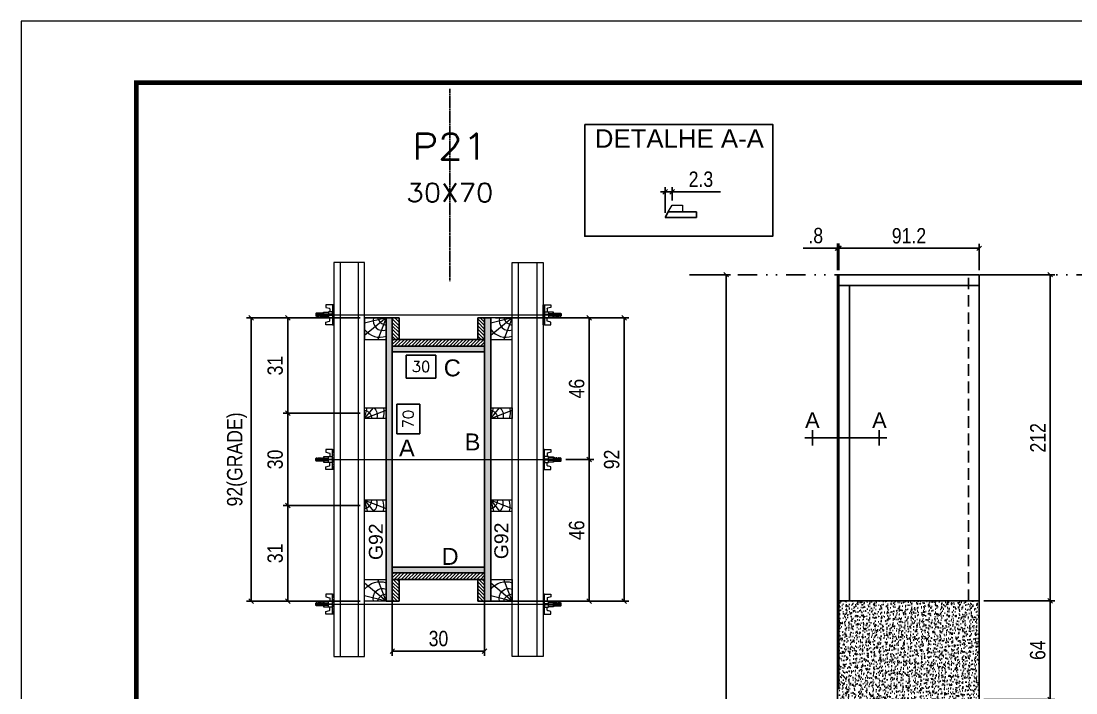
# Model space of a CAD drawing. Extents: x 28748 to 35002, y 14885 to 43501.
# Drawn here: x 30347 to 31033, y 41916 to 42352 of the extents above; entities that cross this region are included whole.
import ezdxf
from ezdxf.enums import TextEntityAlignment as Align

# ---------------------------------------------------------------- set-up
doc = ezdxf.new("R2010")
doc.units = 0
for name, pattern in [('DASHED', [0.75, 0.5, -0.25]), ('DIVIDE2', [0.625, 0.25, -0.125, 0, -0.125, 0, -0.125]), ('HIDDEN', [0.375, 0.25, -0.125])]:
    doc.linetypes.add(name, pattern=pattern)
for name, color, linetype in [('5', 5, 'Continuous'), ('CHAPA', 1, 'Continuous'), ('COTA', 241, 'Continuous'), ('detalhes', 4, 'Continuous'), ('MEIO_PONT', 93, 'Continuous'), ('Nível', 160, 'Continuous'), ('Painéis', 200, 'Continuous'), ('SARR_2.2x7', 40, 'Continuous'), ('SARRAFO', 251, 'Continuous'), ('Sarrafo de Pressão', 42, 'HIDDEN'), ('Texto de Titulo', 7, 'Continuous'), ('Texto Qtd Sarr', 242, 'Continuous'), ('TEXTO_GERAL', 7, 'Continuous')]:
    doc.layers.add(name, color=color, linetype=linetype)
for name, color, linetype, lineweight in [('Folhas', 255, 'Continuous', 9), ('Hachura', 251, 'Continuous', 9), ('Madeira', 126, 'Continuous', 18), ('Perfil Metálico', 224, 'Continuous', 18), ('Sarr 2.2x7', 40, 'Continuous', 9), ('SARRAFO DE PRESSAO', 251, 'DASHED', 9), ('Texto Seção', 7, 'Continuous', 15)]:
    doc.layers.add(name, color=color, linetype=linetype, lineweight=lineweight)
doc.styles.add('ARIAL', font='arial.ttf')
doc.styles.add('COTA TECNICA', font='techl___.ttf', dxfattribs={"height": 10})
doc.styles.add('COTA TECNICA 2X', font='techl___.ttf', dxfattribs={"height": 10})
doc.styles.add('ROMANS', font='romans.shx')
doc.styles.add('SANSSERIF', font='sas_____.pfb')
doc.styles.get("Standard").update_dxf_attribs({"font": 'arial.ttf'})
doc.dimstyles.new('PAINEL', dxfattribs={"dimtxt": 10, "dimasz": 3, "dimexe": 3, "dimexo": 3, "dimgap": 3, "dimtad": 1, "dimdec": 1, "dimzin": 12, "dimdsep": 46, "dimtxsty": 'COTA TECNICA', "dimblk1": 'OBLIQUE', "dimblk2": 'OBLIQUE', "dimsah": 1, "dimcen": 0.9, "dimclrd": 4, "dimclre": 4, "dimclrt": 240, "dimadec": 1, "dimazin": 3, "dimtfac": 1, "dimtdec": 1, "dimtmove": 0, "dimatfit": 3, "dimfxl": 1, "dimtolj": 1, "dimtzin": 12, "dimarcsym": 0})
doc.dimstyles.new('SECAO PILAR', dxfattribs={"dimtxt": 10, "dimasz": 3, "dimexe": 3, "dimexo": 3, "dimgap": 3, "dimtad": 1, "dimdec": 1, "dimlfac": 0.5, "dimzin": 12, "dimdsep": 46, "dimtxsty": 'COTA TECNICA 2X', "dimblk1": 'OBLIQUE', "dimblk2": 'OBLIQUE', "dimsah": 1, "dimcen": 0.9, "dimclrd": 256, "dimclre": 256, "dimclrt": 256, "dimadec": 1, "dimazin": 3, "dimtfac": 1, "dimtdec": 1, "dimtmove": 0, "dimatfit": 3, "dimfxl": 1, "dimtolj": 1, "dimtzin": 12, "dimarcsym": 0})
doc.dimstyles.new('SECÇÃO 2', dxfattribs={"dimtxt": 7, "dimasz": 6, "dimexe": 0.18, "dimexo": 2, "dimgap": -4, "dimtad": 3, "dimdec": 1, "dimlfac": 0.5, "dimzin": 12, "dimdsep": 46, "dimtxsty": 'ROMANS', "dimblk": 'ARCHTICK', "dimcen": 0.09, "dimse1": 1, "dimse2": 1, "dimsd1": 1, "dimsd2": 1, "dimclrd": 180, "dimclre": 5, "dimclrt": 1, "dimadec": 0, "dimazin": 3, "dimtfac": 1, "dimtdec": 1, "dimtofl": 0, "dimtmove": 0, "dimatfit": 3, "dimldrblk": 'ARCHTICK', "dimfxl": 1, "dimtolj": 1, "dimtzin": 0, "dimarcsym": 0})

# ---------------------------------------------------------------- blocks, each defined once
blk = doc.blocks.new('9999999999')
at = {"layer": 'Folhas'}
blk.add_lwpolyline([(98138.98, 34190.21), (99623.98, 34190.21), (99623.98, 35240.21), (98138.98, 35240.21)], close=True, dxfattribs=at)
at = {"layer": 'Folhas', "color": 30, "const_width": 3}
blk.add_lwpolyline([(98213.98, 34230.21), (99583.98, 34230.21), (99583.98, 35200.21), (98213.98, 35200.21)], close=True, dxfattribs=at)
blk = doc.blocks.new('*D210')
at = {"layer": 'COTA', "color": 180, "lineweight": -2, "transparency": 16777216}
for p, q in [((30606.09, 42103.24), (30591.09, 42103.24)), ((30591.09, 42103.24), (30591.09, 42083.91)), ((30606.09, 42083.91), (30606.09, 42103.24)), ((30591.09, 42083.91), (30606.09, 42083.91))]:
    blk.add_line(p, q, dxfattribs=at)
at = {"layer": 'Defpoints', "color": 0, "transparency": 16777216}
for p in [(30588.23, 42137.35), (30588.23, 41997.35), (30610.09, 41997.35)]:
    blk.add_point(p, dxfattribs=at)
at = {"layer": 'COTA', "color": 1, "transparency": 16777216, "insert": (30598.59, 42093.58), "char_height": 7, "attachment_point": 5, "rotation": 90, "style": 'ROMANS'}
blk.add_mtext('\\A1;70', dxfattribs=at)
blk = doc.blocks.new('_ArchTick')
at = {"color": 0, "linetype": 'ByBlock', "const_width": 0.15}
blk.add_lwpolyline([(-0.5, -0.5), (0.5, 0.5)], dxfattribs=at)
blk = doc.blocks.new('_Oblique')
at = {"color": 0, "linetype": 'ByBlock', "lineweight": -2}
blk.add_line((-0.5, -0.5), (0.5, 0.5), dxfattribs=at)
blk = doc.blocks.new('*D211')
at = {"layer": 'COTA', "lineweight": -2, "transparency": 16777216}
for p, q in [((30655.23, 42159.35), (30742.01, 42159.35)), ((30739.01, 42159.35), (30739.01, 41975.35)), ((30655.23, 41975.35), (30742.01, 41975.35))]:
    blk.add_line(p, q, dxfattribs=at)
at = {"layer": 'Defpoints', "color": 0, "transparency": 16777216}
for p in [(30652.23, 42159.35), (30652.23, 41975.35), (30739.01, 41975.35)]:
    blk.add_point(p, dxfattribs=at)
at = {"layer": 'COTA', "lineweight": -2, "transparency": 16777216, "xscale": 3, "yscale": 3, "zscale": 3}
for p, rotation in [((30739.01, 42159.35), 90), ((30739.01, 41975.35), 270)]:
    blk.add_blockref('_Oblique', p, dxfattribs=dict(at, rotation=rotation))
at = {"layer": 'COTA', "transparency": 16777216, "insert": (30730.92, 42067.35), "char_height": 10, "attachment_point": 5, "rotation": 90, "style": 'COTA TECNICA 2X'}
blk.add_mtext('\\A1;92', dxfattribs=at)
blk = doc.blocks.new('*D212')
at = {"layer": 'COTA', "lineweight": -2, "transparency": 16777216}
for p, q in [((30689.23, 42159.35), (30719.24, 42159.35)), ((30716.24, 42159.35), (30716.24, 42067.35)), ((30701.03, 42067.35), (30719.24, 42067.35))]:
    blk.add_line(p, q, dxfattribs=at)
at = {"layer": 'Defpoints', "color": 0, "transparency": 16777216}
for p in [(30686.23, 42159.35), (30698.03, 42067.35), (30716.24, 42067.35)]:
    blk.add_point(p, dxfattribs=at)
at = {"layer": 'COTA', "lineweight": -2, "transparency": 16777216, "xscale": 3, "yscale": 3, "zscale": 3}
for p, rotation in [((30716.24, 42159.35), 90), ((30716.24, 42067.35), 270)]:
    blk.add_blockref('_Oblique', p, dxfattribs=dict(at, rotation=rotation))
at = {"layer": 'COTA', "transparency": 16777216, "insert": (30708.14, 42113.35), "char_height": 10, "attachment_point": 5, "rotation": 90, "style": 'COTA TECNICA 2X'}
blk.add_mtext('\\A1;46', dxfattribs=at)
blk = doc.blocks.new('*D213')
at = {"layer": 'COTA', "lineweight": -2, "transparency": 16777216}
for p, q in [((30701.03, 42067.35), (30719.24, 42067.35)), ((30716.24, 41975.35), (30716.24, 42067.35)), ((30689.23, 41975.35), (30719.24, 41975.35))]:
    blk.add_line(p, q, dxfattribs=at)
at = {"layer": 'Defpoints', "color": 0, "transparency": 16777216}
for p in [(30698.03, 42067.35), (30716.24, 42067.35), (30686.23, 41975.35)]:
    blk.add_point(p, dxfattribs=at)
at = {"layer": 'COTA', "lineweight": -2, "transparency": 16777216, "xscale": 3, "yscale": 3, "zscale": 3}
for p, rotation in [((30716.24, 42067.35), 90), ((30716.24, 41975.35), 270)]:
    blk.add_blockref('_Oblique', p, dxfattribs=dict(at, rotation=rotation))
at = {"layer": 'COTA', "transparency": 16777216, "insert": (30708.14, 42021.35), "char_height": 10, "attachment_point": 5, "rotation": 90, "style": 'COTA TECNICA 2X'}
blk.add_mtext('\\A1;46', dxfattribs=at)
blk = doc.blocks.new('*D214')
at = {"layer": 'COTA', "color": 180, "lineweight": -2, "transparency": 16777216}
for p, q in [((30616.53, 42135.2), (30597.2, 42135.2)), ((30597.2, 42135.2), (30597.2, 42120.2)), ((30616.53, 42120.2), (30616.53, 42135.2)), ((30597.2, 42120.2), (30616.53, 42120.2))]:
    blk.add_line(p, q, dxfattribs=at)
at = {"layer": 'Defpoints', "color": 0, "transparency": 16777216}
for p in [(30588.23, 42137.35), (30648.23, 42137.35), (30648.23, 42116.2)]:
    blk.add_point(p, dxfattribs=at)
at = {"layer": 'COTA', "color": 1, "transparency": 16777216, "insert": (30606.87, 42127.7), "char_height": 7, "attachment_point": 5, "style": 'ROMANS'}
blk.add_mtext('\\A1;30', dxfattribs=at)
blk = doc.blocks.new('titulo1')
at = {"layer": 'Defpoints', "color": 252, "linetype": 'HIDDEN', "ltscale": 2}
blk.add_line((0, 0), (0, 125), dxfattribs=at)
at = {"layer": 'Defpoints', "style": 'ROMANS', "oblique": 15}
blk.add_attdef('FOLHA', text='', height=10, dxfattribs=at).set_placement((0, 15.58), align=Align.MIDDLE_CENTER)
at = {"layer": 'Texto Qtd Sarr', "color": 3, "style": 'ROMANS', "oblique": 15}
for tag, height, p in [('TITULO', 17, (0, 71.45)), ('SEÇÃO', 12, (0, 41.55))]:
    blk.add_attdef(tag, text='', height=height, dxfattribs=at).set_placement(p, align=Align.MIDDLE_CENTER)
blk = doc.blocks.new('PONTALETE')
at = {"layer": 'Madeira'}
for q in [(2.71, 7), (7, 5.76), (7, 1.74)]:
    blk.add_line((0, 0), q, dxfattribs=at)
blk.add_lwpolyline([(0, 0), (7, 0), (7, 7), (0, 7)], close=True, dxfattribs=at)
for centre, radius, start, end in [((2.04, 0.06), 6.23, 37.2818, 109.0913), ((1.09, 0.9), 3.19, 343.603, 109.9847), ((-0.21, -0.78), 3.09, 14.6322, 86.0383)]:
    blk.add_arc(centre, radius, start, end, dxfattribs=at)
blk = doc.blocks.new('*D215')
at = {"layer": 'COTA', "lineweight": -2, "transparency": 16777216}
for p, q in [((30567.23, 42159.35), (30493.46, 42159.35)), ((30496.46, 42159.35), (30496.46, 41975.35)), ((30567.23, 41975.35), (30493.46, 41975.35))]:
    blk.add_line(p, q, dxfattribs=at)
at = {"layer": 'Defpoints', "color": 0, "transparency": 16777216}
for p in [(30570.23, 42159.35), (30496.46, 41975.35), (30570.23, 41975.35)]:
    blk.add_point(p, dxfattribs=at)
at = {"layer": 'COTA', "lineweight": -2, "transparency": 16777216, "xscale": 3, "yscale": 3, "zscale": 3}
for p, rotation in [((30496.46, 42159.35), 90), ((30496.46, 41975.35), 270)]:
    blk.add_blockref('_Oblique', p, dxfattribs=dict(at, rotation=rotation))
at = {"layer": 'COTA', "transparency": 16777216, "insert": (30487.24, 42067.35), "char_height": 10, "attachment_point": 5, "rotation": 90, "style": 'COTA TECNICA 2X'}
blk.add_mtext('\\A1;92(GRADE)', dxfattribs=at)
blk = doc.blocks.new('MEIO PONTALETE')
at = {"layer": 'Madeira'}
for q in [(2.71, 7), (3.5, 2.88), (3.5, 0.87)]:
    blk.add_line((0, 0), q, dxfattribs=at)
blk.add_lwpolyline([(0, 0), (3.5, 0), (3.5, 7), (0, 7)], close=True, dxfattribs=at)
for centre, radius, start, end in [((2.04, 0.06), 6.23, 76.4499, 109.0913), ((1.09, 0.9), 3.19, 40.9063, 109.9847), ((-0.21, -0.78), 3.09, 14.6322, 86.0383)]:
    blk.add_arc(centre, radius, start, end, dxfattribs=at)
blk = doc.blocks.new('*D216')
at = {"layer": 'COTA', "lineweight": -2, "transparency": 16777216}
for p, q in [((30567.23, 42037.35), (30517.3, 42037.35)), ((30520.3, 42037.35), (30520.3, 41975.35)), ((30567.23, 41975.35), (30517.3, 41975.35))]:
    blk.add_line(p, q, dxfattribs=at)
at = {"layer": 'Defpoints', "color": 0, "transparency": 16777216}
for p in [(30570.23, 42037.35), (30520.3, 41975.35), (30570.23, 41975.35)]:
    blk.add_point(p, dxfattribs=at)
at = {"layer": 'COTA', "lineweight": -2, "transparency": 16777216, "xscale": 3, "yscale": 3, "zscale": 3}
for p, rotation in [((30520.3, 42037.35), 90), ((30520.3, 41975.35), 270)]:
    blk.add_blockref('_Oblique', p, dxfattribs=dict(at, rotation=rotation))
at = {"layer": 'COTA', "transparency": 16777216, "insert": (30512.08, 42006.35), "char_height": 10, "attachment_point": 5, "rotation": 90, "style": 'COTA TECNICA 2X'}
blk.add_mtext('\\A1;31', dxfattribs=at)
blk = doc.blocks.new('C')
at = {"layer": 'Hachura', "color": 0}
for p, q in [((0, 3.22), (0, -3.22)), ((0.45, 3.22), (0, 3.22)), ((0.46, 3.16), (0, 3.16)), ((0.46, 3.05), (0, 3.05)), ((0.46, 2.88), (0, 2.88)), ((0, 2.75), (0, -1.16)), ((0.46, 2.65), (0, 2.65)), ((0.46, 2.23), (0, 2.23)), ((0.46, 1.51), (0, 1.51)), ((0.39, 0.49), (0.17, 0.49)), ((0.45, -3.23), (0.45, 3.22)), ((0.45, 3.22), (2.58, 3.22)), ((1.74, 0.97), (0.45, 0.97)), ((1.45, 0.1), (0.45, 0.1)), ((1.35, 1.94), (1.35, 0.96)), ((2.58, 2.39), (1.47, 2.09)), ((1.74, -0.97), (1.74, 0.97)), ((1.74, 0.97), (1.74, 0.84)), ((1.74, 0.97), (1.74, 0.84)), ((1.74, 0.84), (3.35, 0.84)), ((3.35, 0.45), (1.74, 0.45)), ((2.58, 3.22), (2.58, 2.39)), ((3.32, 0.84), (3.32, -0.84)), ((3.35, 0.84), (3.35, -0.84)), ((3.68, 0.45), (3.35, 0.45)), ((3.84, -0.52), (3.35, 0.45)), ((3.35, 0.06), (3.67, -0.57)), ((3.68, 0.45), (4.16, -0.52)), ((3.72, 0.5), (4.25, -0.57)), ((4.37, -0.55), (3.83, 0.53)), ((4.15, 0.45), (3.93, 0.45)), ((4.42, -0.52), (3.93, 0.45)), ((4.15, 0.45), (4.26, 0.45)), ((4.26, 0.45), (4.74, -0.52)), ((4.3, 0.5), (4.83, -0.57)), ((4.95, -0.55), (4.41, 0.53)), ((4.51, 0.45), (4.84, 0.45)), ((5, -0.52), (4.51, 0.45)), ((4.84, 0.45), (5.32, -0.52)), ((4.88, 0.5), (5.41, -0.57)), ((5.53, -0.55), (4.99, 0.53)), ((5.58, -0.52), (5.09, 0.45)), ((5.42, 0.45), (5.09, 0.45)), ((5.58, -0.52), (5.09, 0.45)), ((5.42, 0.45), (5.74, -0.19)), ((5.46, 0.5), (5.74, -0.07)), ((5.74, 0.19), (5.57, 0.53)), ((5.74, 0.32), (5.68, 0.45)), ((5.68, 0.45), (5.74, 0.45)), ((5.74, 0.45), (5.9, 0.29)), ((5.74, 0.45), (5.74, -0.52)), ((5.9, -0.36), (5.9, 0.29)), ((0.45, 0), (0, 0)), ((0.46, -1.52), (0, -1.52)), ((0.46, -2.23), (0, -2.23)), ((0.46, -2.65), (0, -2.65)), ((0.46, -2.88), (0, -2.88)), ((0.46, -3.05), (0, -3.05)), ((0.46, -3.16), (0, -3.16)), ((0, -3.22), (2.57, -3.22)), ((0.08, -0.48), (0.29, -0.48)), ((0.29, -0.48), (0.4, -0.48)), ((0.45, 0), (0.45, -0.97)), ((0.45, -0.16), (1.45, -0.16)), ((0.45, -0.65), (0.45, -0.32)), ((0.45, -3.23), (0.45, -0.65)), ((0.45, -0.97), (1.74, -0.97)), ((1.35, -1.94), (1.35, -0.97)), ((2.58, -2.39), (1.47, -2.1)), ((3.35, -0.32), (1.74, -0.32)), ((3.35, -0.84), (1.74, -0.84)), ((2.58, -3.23), (2.58, -2.39)), ((3.35, -0.07), (3.58, -0.52)), ((3.35, -0.52), (3.58, -0.52)), ((3.84, -0.52), (4.16, -0.52)), ((4.42, -0.52), (4.74, -0.52)), ((4.63, -0.52), (4.74, -0.52)), ((5, -0.52), (5.32, -0.52)), ((5.58, -0.52), (5.74, -0.52)), ((5.74, -0.52), (5.9, -0.36)), ((5.74, -0.52), (5.74, -0.52))]:
    blk.add_line(p, q, dxfattribs=at)
for centre, radius, start, end in [((1.52, 1.94), 0.161, 104.7436, 180), ((1.44, -0.03), 0.129, 272.695, 87.305), ((3.81, 0.39), 0.143, 25.5688, 154.4312), ((4.39, 0.39), 0.143, 25.5688, 154.4312), ((4.97, 0.39), 0.143, 25.5688, 154.4312), ((5.55, 0.39), 0.143, 25.5688, 154.4312), ((0.17, -0.37), 0.174, 221.744, 317.8592), ((1.52, -1.94), 0.161, 180, 255.2564), ((3.71, -0.4), 0.174, 222.1408, 318.256), ((4.29, -0.4), 0.174, 222.1408, 318.256), ((4.87, -0.4), 0.174, 222.1408, 318.256), ((5.45, -0.4), 0.174, 222.1408, 318.256), ((5.61, -0.4), 0.174, 317.8592, 318.256)]:
    blk.add_arc(centre, radius, start, end, dxfattribs=at)
blk = doc.blocks.new('*D217')
at = {"layer": 'COTA', "lineweight": -2, "transparency": 16777216}
for p, q in [((30567.23, 42159.35), (30517.3, 42159.35)), ((30520.3, 42159.35), (30520.3, 42097.35)), ((30567.23, 42097.35), (30517.3, 42097.35))]:
    blk.add_line(p, q, dxfattribs=at)
at = {"layer": 'Defpoints', "color": 0, "transparency": 16777216}
for p in [(30570.23, 42159.35), (30520.3, 42097.35), (30570.23, 42097.35)]:
    blk.add_point(p, dxfattribs=at)
at = {"layer": 'COTA', "lineweight": -2, "transparency": 16777216, "xscale": 3, "yscale": 3, "zscale": 3}
for p, rotation in [((30520.3, 42159.35), 90), ((30520.3, 42097.35), 270)]:
    blk.add_blockref('_Oblique', p, dxfattribs=dict(at, rotation=rotation))
at = {"layer": 'COTA', "transparency": 16777216, "insert": (30512.08, 42128.35), "char_height": 10, "attachment_point": 5, "rotation": 90, "style": 'COTA TECNICA 2X'}
blk.add_mtext('\\A1;31', dxfattribs=at)
blk = doc.blocks.new('*D218')
at = {"layer": 'COTA', "lineweight": -2, "transparency": 16777216}
for p, q in [((30567.23, 42097.35), (30517.3, 42097.35)), ((30520.3, 42097.35), (30520.3, 42037.35)), ((30567.23, 42037.35), (30517.3, 42037.35))]:
    blk.add_line(p, q, dxfattribs=at)
at = {"layer": 'Defpoints', "color": 0, "transparency": 16777216}
for p in [(30570.23, 42097.35), (30520.3, 42037.35), (30570.23, 42037.35)]:
    blk.add_point(p, dxfattribs=at)
at = {"layer": 'COTA', "lineweight": -2, "transparency": 16777216, "xscale": 3, "yscale": 3, "zscale": 3}
for p, rotation in [((30520.3, 42097.35), 90), ((30520.3, 42037.35), 270)]:
    blk.add_blockref('_Oblique', p, dxfattribs=dict(at, rotation=rotation))
at = {"layer": 'COTA', "transparency": 16777216, "insert": (30512.08, 42067.35), "char_height": 10, "attachment_point": 5, "rotation": 90, "style": 'COTA TECNICA 2X'}
blk.add_mtext('\\A1;30', dxfattribs=at)
blk = doc.blocks.new('*D1493')
at = {"layer": 'COTA', "lineweight": -2, "transparency": 16777216}
for p, q in [((30588.23, 41990.75), (30588.23, 41939.71)), ((30648.23, 41990.75), (30648.23, 41939.71)), ((30588.23, 41942.71), (30648.23, 41942.71))]:
    blk.add_line(p, q, dxfattribs=at)
at = {"layer": 'Defpoints', "color": 0, "transparency": 16777216}
for p in [(30588.23, 41993.75), (30648.23, 41993.75), (30648.23, 41942.71)]:
    blk.add_point(p, dxfattribs=at)
at = {"layer": 'COTA', "lineweight": -2, "transparency": 16777216, "xscale": 3, "yscale": 3, "zscale": 3, "rotation": 180}
blk.add_blockref('_Oblique', (30588.23, 41942.71), dxfattribs=at)
at = {"layer": 'COTA', "lineweight": -2, "transparency": 16777216, "xscale": 3, "yscale": 3, "zscale": 3}
blk.add_blockref('_Oblique', (30648.23, 41942.71), dxfattribs=at)
at = {"layer": 'COTA', "transparency": 16777216, "insert": (30618.23, 41950.93), "char_height": 10, "attachment_point": 5, "style": 'COTA TECNICA 2X'}
blk.add_mtext('\\A1;30', dxfattribs=at)
blk = doc.blocks.new('*D221')
at = {"layer": 'COTA', "color": 4, "linetype": 'ByBlock', "lineweight": -2, "transparency": 16777216}
for p, q in [((30784.5, 42187.41), (30808.22, 42187.41)), ((30805.22, 42187.41), (30805.22, 41651.41)), ((30784.5, 41651.41), (30808.22, 41651.41))]:
    blk.add_line(p, q, dxfattribs=at)
at = {"layer": 'Defpoints', "color": 0, "linetype": 'ByBlock', "transparency": 16777216}
for p in [(30781.5, 42187.41), (30781.5, 41651.41), (30805.22, 41651.41)]:
    blk.add_point(p, dxfattribs=at)
at = {"layer": 'COTA', "color": 4, "linetype": 'ByBlock', "lineweight": -2, "transparency": 16777216, "xscale": 3, "yscale": 3, "zscale": 3}
for p, rotation in [((30805.22, 42187.41), 90), ((30805.22, 41651.41), 270)]:
    blk.add_blockref('_Oblique', p, dxfattribs=dict(at, rotation=rotation))
at = {"layer": 'COTA', "color": 240, "linetype": 'ByBlock', "transparency": 16777216, "insert": (30797, 41853.57), "char_height": 10, "attachment_point": 5, "rotation": 90, "style": 'COTA TECNICA'}
blk.add_mtext('\\A1;536', dxfattribs=at)
blk = doc.blocks.new('*D2221')
at = {"layer": 'COTA', "color": 4, "lineweight": -2, "transparency": 16777216}
for p, q in [((30877.79, 42204.66), (30855.36, 42204.66)), ((30877.79, 42190.41), (30877.79, 42207.66)), ((30878.59, 42204.66), (30877.79, 42204.66)), ((30878.59, 42190.41), (30878.59, 42207.66)), ((30878.59, 42204.66), (30881.59, 42204.66))]:
    blk.add_line(p, q, dxfattribs=at)
at = {"layer": 'Defpoints', "color": 0, "transparency": 16777216}
for p in [(30877.79, 42204.66), (30877.79, 42187.41), (30878.59, 42187.41)]:
    blk.add_point(p, dxfattribs=at)
at = {"layer": 'COTA', "color": 4, "lineweight": -2, "transparency": 16777216, "xscale": 3, "yscale": 3, "zscale": 3}
blk.add_blockref('_Oblique', (30877.79, 42204.66), dxfattribs=at)
at = {"layer": 'COTA', "color": 4, "lineweight": -2, "transparency": 16777216, "xscale": 3, "yscale": 3, "zscale": 3, "rotation": 180}
blk.add_blockref('_Oblique', (30878.59, 42204.66), dxfattribs=at)
at = {"layer": 'COTA', "color": 240, "transparency": 16777216, "insert": (30863.57, 42212.76), "char_height": 10, "attachment_point": 5, "style": 'COTA TECNICA'}
blk.add_mtext('\\A1;.8', dxfattribs=at)
blk = doc.blocks.new('*D2222')
at = {"layer": 'COTA', "color": 4, "lineweight": -2, "transparency": 16777216}
for p, q in [((30972.79, 42187.41), (31019.03, 42187.41)), ((31016.03, 42187.41), (31016.03, 41975.41)), ((30972.79, 41975.41), (31019.03, 41975.41))]:
    blk.add_line(p, q, dxfattribs=at)
at = {"layer": 'Defpoints', "color": 0, "transparency": 16777216}
for p in [(30969.79, 42187.41), (30969.79, 41975.41), (31016.03, 41975.41)]:
    blk.add_point(p, dxfattribs=at)
at = {"layer": 'COTA', "color": 4, "lineweight": -2, "transparency": 16777216, "xscale": 3, "yscale": 3, "zscale": 3}
for p, rotation in [((31016.03, 42187.41), 90), ((31016.03, 41975.41), 270)]:
    blk.add_blockref('_Oblique', p, dxfattribs=dict(at, rotation=rotation))
at = {"layer": 'COTA', "color": 240, "transparency": 16777216, "insert": (31007.97, 42081.41), "char_height": 10, "attachment_point": 5, "rotation": 90, "style": 'COTA TECNICA'}
blk.add_mtext('\\A1;212', dxfattribs=at)
blk = doc.blocks.new('*D2223')
at = {"layer": 'COTA', "color": 4, "lineweight": -2, "transparency": 16777216}
for p, q in [((30878.59, 42190.41), (30878.59, 42207.54)), ((30878.59, 42204.54), (30969.79, 42204.54)), ((30969.79, 42190.41), (30969.79, 42207.54))]:
    blk.add_line(p, q, dxfattribs=at)
at = {"layer": 'Defpoints', "color": 0, "transparency": 16777216}
for p in [(30969.79, 42204.54), (30878.59, 42187.41), (30969.79, 42187.41)]:
    blk.add_point(p, dxfattribs=at)
at = {"layer": 'COTA', "color": 4, "lineweight": -2, "transparency": 16777216, "xscale": 3, "yscale": 3, "zscale": 3, "rotation": 180}
blk.add_blockref('_Oblique', (30878.59, 42204.54), dxfattribs=at)
at = {"layer": 'COTA', "color": 4, "lineweight": -2, "transparency": 16777216, "xscale": 3, "yscale": 3, "zscale": 3}
blk.add_blockref('_Oblique', (30969.79, 42204.54), dxfattribs=at)
at = {"layer": 'COTA', "color": 240, "transparency": 16777216, "insert": (30924.19, 42212.62), "char_height": 10, "attachment_point": 5, "style": 'COTA TECNICA'}
blk.add_mtext('\\A1;91.2', dxfattribs=at)
blk = doc.blocks.new('*D2224')
at = {"layer": 'COTA', "color": 4, "lineweight": -2, "transparency": 16777216}
for p, q in [((30972.79, 41975.41), (31019.03, 41975.41)), ((31016.03, 41911.41), (31016.03, 41975.41)), ((30972.79, 41911.41), (31019.03, 41911.41))]:
    blk.add_line(p, q, dxfattribs=at)
at = {"layer": 'Defpoints', "color": 0, "transparency": 16777216}
for p in [(30969.79, 41975.41), (31016.03, 41975.41), (30969.79, 41911.41)]:
    blk.add_point(p, dxfattribs=at)
at = {"layer": 'COTA', "color": 4, "lineweight": -2, "transparency": 16777216, "xscale": 3, "yscale": 3, "zscale": 3}
for p, rotation in [((31016.03, 41975.41), 90), ((31016.03, 41911.41), 270)]:
    blk.add_blockref('_Oblique', p, dxfattribs=dict(at, rotation=rotation))
at = {"layer": 'COTA', "color": 240, "transparency": 16777216, "insert": (31007.93, 41943.41), "char_height": 10, "attachment_point": 5, "rotation": 90, "style": 'COTA TECNICA'}
blk.add_mtext('\\A1;64', dxfattribs=at)
blk = doc.blocks.new('*D2412')
at = {"layer": 'COTA', "color": 4, "linetype": 'ByBlock', "lineweight": -2, "transparency": 16777216}
for p, q in [((30765.58, 42227.65), (30765.58, 42244.18)), ((30770.18, 42235.65), (30770.18, 42244.18)), ((30765.58, 42241.18), (30762.58, 42241.18)), ((30765.58, 42241.18), (30770.18, 42241.18)), ((30770.18, 42241.18), (30801.61, 42241.18))]:
    blk.add_line(p, q, dxfattribs=at)
at = {"layer": 'Defpoints', "color": 0, "linetype": 'ByBlock', "transparency": 16777216}
for p in [(30770.18, 42241.18), (30770.18, 42232.65), (30765.58, 42224.65)]:
    blk.add_point(p, dxfattribs=at)
at = {"layer": 'COTA', "color": 4, "linetype": 'ByBlock', "lineweight": -2, "transparency": 16777216, "xscale": 3, "yscale": 3, "zscale": 3}
blk.add_blockref('_Oblique', (30765.58, 42241.18), dxfattribs=at)
at = {"layer": 'COTA', "color": 4, "linetype": 'ByBlock', "lineweight": -2, "transparency": 16777216, "xscale": 3, "yscale": 3, "zscale": 3, "rotation": 180}
blk.add_blockref('_Oblique', (30770.18, 42241.18), dxfattribs=at)
at = {"layer": 'COTA', "color": 240, "linetype": 'ByBlock', "transparency": 16777216, "insert": (30788.89, 42249.39), "char_height": 10, "attachment_point": 5, "style": 'COTA TECNICA'}
blk.add_mtext('\\A1;2.3', dxfattribs=at)

msp = doc.modelspace()

# ---------------------------------------------------------------- hatches: boundary and pattern name
at = {"layer": 'COTA', "linetype": 'ByBlock'}
h = msp.add_hatch(dxfattribs=at)
h.set_pattern_fill('AR-CONC', color=256, scale=0.03)
h.paths.add_polyline_path([(30969.79, 41975.41), (30878.59, 41975.41), (30878.59, 41918.41), (30877.79, 41918.41), (30877.79, 41911.41), (30969.79, 41911.41)])
at = {"layer": 'Hachura'}
h = msp.add_hatch(color=256, dxfattribs=at)
h.dxf.hatch_style = 1
h.paths.add_polyline_path([(30588.23, 41975.35), (30584.23, 41975.35), (30584.23, 42159.35), (30588.23, 42159.35)])
h = msp.add_hatch(color=256, dxfattribs=at)
h.dxf.hatch_style = 1
h.paths.add_polyline_path([(30588.23, 41975.35), (30584.23, 41975.35), (30584.23, 42159.35), (30588.23, 42159.35)])
h = msp.add_hatch(dxfattribs=at)
h.set_pattern_fill('ANSI31', color=256, scale=0.5, angle=90, style=0)
h.set_pattern_definition([(135, (7696.8251, 51283.2992), (-1.12253202, -1.12253202), [])])
h.paths.add_polyline_path([(30588.23, 42145.35), (30592.63, 42145.35), (30592.63, 42159.35), (30588.23, 42159.35)])
h = msp.add_hatch(dxfattribs=at)
h.set_pattern_fill('ANSI31', color=256, scale=0.5, angle=90, style=0)
h.set_pattern_definition([(135, (7718.8251, 51283.2992), (-1.12253202, -1.12253202), [])])
h.paths.add_polyline_path([(30648.23, 42145.35), (30643.83, 42145.35), (30643.83, 42159.35), (30648.23, 42159.35)])
h = msp.add_hatch(color=256, dxfattribs=at)
h.dxf.hatch_style = 1
h.paths.add_polyline_path([(30648.23, 41975.35), (30652.23, 41975.35), (30652.23, 42159.35), (30648.23, 42159.35)])
h = msp.add_hatch(color=256, dxfattribs=at)
h.dxf.hatch_style = 1
h.paths.add_polyline_path([(30648.23, 41975.35), (30652.23, 41975.35), (30652.23, 42159.35), (30648.23, 42159.35)])
h = msp.add_hatch(dxfattribs=at)
h.set_pattern_fill('ANSI31', color=256, scale=0.5, style=0)
h.set_pattern_definition([(45, (39698.1851, 65070.3555), (-1.12253202, 1.12253202), [])])
h.paths.add_polyline_path([(30648.23, 42140.95), (30648.23, 42145.35), (30588.23, 42145.35), (30588.23, 42140.95)])
h = msp.add_hatch(color=256, dxfattribs=at)
h.dxf.hatch_style = 1
h.paths.add_polyline_path([(30588.23, 42140.95), (30588.23, 42137.35), (30648.23, 42137.35), (30648.23, 42140.95)])
h = msp.add_hatch(color=256, dxfattribs=at)
h.dxf.hatch_style = 1
h.paths.add_polyline_path([(30588.23, 42140.95), (30588.23, 42137.35), (30648.23, 42137.35), (30648.23, 42140.95)])
h = msp.add_hatch(color=256, dxfattribs=at)
h.dxf.hatch_style = 1
h.paths.add_polyline_path([(30588.23, 41997.35), (30588.23, 41993.75), (30648.23, 41993.75), (30648.23, 41997.35)])
h = msp.add_hatch(color=256, dxfattribs=at)
h.dxf.hatch_style = 1
h.paths.add_polyline_path([(30588.23, 41997.35), (30588.23, 41993.75), (30648.23, 41993.75), (30648.23, 41997.35)])
h = msp.add_hatch(dxfattribs=at)
h.set_pattern_fill('ANSI31', color=256, scale=0.5, style=0)
h.set_pattern_definition([(45, (40073.1851, 64885.1555), (-1.12253202, 1.12253202), [])])
h.paths.add_polyline_path([(30648.23, 41993.75), (30648.23, 41989.35), (30588.61, 41989.35), (30588.61, 41993.75)])
h = msp.add_hatch(dxfattribs=at)
h.set_pattern_fill('ANSI31', color=256, scale=0.5, angle=90, style=0)
h.set_pattern_definition([(135, (7696.8251, 51478.2992), (-1.12253202, -1.12253202), [])])
h.paths.add_polyline_path([(30588.23, 41989.35), (30592.63, 41989.35), (30592.63, 41975.35), (30588.23, 41975.35)])
h = msp.add_hatch(dxfattribs=at)
h.set_pattern_fill('ANSI31', color=256, scale=0.5, angle=90, style=0)
h.set_pattern_definition([(135, (7718.8251, 51478.2992), (-1.12253202, -1.12253202), [])])
h.paths.add_polyline_path([(30648.23, 41989.35), (30643.83, 41989.35), (30643.83, 41975.35), (30648.23, 41975.35)])

# ---------------------------------------------------------------- linework, layer by layer
at = {"linetype": 'ByBlock'}
msp.add_lwpolyline([(30713.33, 42285), (30835.61, 42285), (30835.61, 42212.38), (30713.33, 42212.38)], close=True, dxfattribs=at)
at = {"layer": 'CHAPA'}
for points in [[(30588.23, 41975.35), (30584.23, 41975.35), (30584.23, 42159.35), (30588.23, 42159.35)], [(30588.23, 41975.35), (30584.23, 41975.35), (30584.23, 42159.35), (30588.23, 42159.35)], [(30648.23, 41975.35), (30652.23, 41975.35), (30652.23, 42159.35), (30648.23, 42159.35)], [(30648.23, 41975.35), (30652.23, 41975.35), (30652.23, 42159.35), (30648.23, 42159.35)], [(30588.23, 42140.95), (30588.23, 42137.35), (30648.23, 42137.35), (30648.23, 42140.95)], [(30588.23, 42140.95), (30588.23, 42137.35), (30648.23, 42137.35), (30648.23, 42140.95)], [(30588.23, 41997.35), (30588.23, 41993.75), (30648.23, 41993.75), (30648.23, 41997.35)], [(30588.23, 41997.35), (30588.23, 41993.75), (30648.23, 41993.75), (30648.23, 41997.35)]]:
    msp.add_lwpolyline(points, close=True, dxfattribs=at)
at = {"layer": 'COTA', "linetype": 'ByBlock'}
for p, q in [((30877.79, 41911.41), (30877.79, 42187.41)), ((30877.79, 42187.41), (30878.59, 42187.41)), ((30878.59, 41975.41), (30878.59, 41918.41)), ((30969.79, 41975.41), (30969.79, 41911.41)), ((30878.59, 41918.41), (30877.79, 41918.41))]:
    msp.add_line(p, q, dxfattribs=at)
at = {"layer": 'detalhes'}
for p, q in [((30861.55, 42086.41), (30861.55, 42076.41)), ((30904.74, 42086.41), (30904.74, 42076.41)), ((30909.74, 42081.41), (30856.55, 42081.41))]:
    msp.add_line(p, q, dxfattribs=at)
at = {"layer": 'Hachura'}
for p, q in [((30539.43, 42161.35), (30693.23, 42161.36)), ((30539.43, 42067.35), (30693.23, 42067.34)), ((30539.43, 41973.35), (30693.23, 41973.34))]:
    msp.add_line(p, q, dxfattribs=at)
at = {"layer": 'Madeira'}
for points in [[(30584.23, 41975.35), (30570.23, 41975.35), (30570.23, 42159.35), (30584.23, 42159.35)], [(30652.23, 41975.35), (30666.23, 41975.35), (30666.23, 42159.35), (30652.23, 42159.35)]]:
    msp.add_lwpolyline(points, close=True, dxfattribs=at)
at = {"layer": 'Nível', "color": 4, "linetype": 'DIVIDE2', "ltscale": 50}
msp.add_line((30781.5, 42187.41), (31791.84, 42187.41), dxfattribs=at)
at = {"layer": 'Painéis'}
for p, q in [((30765.58, 42224.65), (30767.65, 42228.25)), ((30765.58, 42224.65), (30786.01, 42224.65)), ((30767.65, 42228.25), (30786.01, 42228.25)), ((30786.01, 42224.65), (30786.01, 42228.25)), ((30878.59, 41975.41), (30878.59, 42187.41)), ((30878.59, 42187.41), (30969.79, 42187.41)), ((30969.79, 42187.41), (30969.79, 41975.41)), ((30878.59, 41975.41), (30969.79, 41975.41))]:
    msp.add_line(p, q, dxfattribs=at)
msp.add_lwpolyline([(30648.23, 42137.35), (30588.23, 42137.35), (30588.23, 41997.35), (30648.23, 41997.35)], close=True, dxfattribs=at)
at = {"layer": 'Perfil Metálico'}
for points in [[(30550.23, 41939.35), (30570.23, 41939.35), (30570.23, 42195.35), (30550.23, 42195.35)], [(30566.23, 42195.35), (30554.23, 42195.35), (30554.23, 41939.35), (30566.23, 41939.35)], [(30686.23, 41939.35), (30666.23, 41939.35), (30666.23, 42195.35), (30686.23, 42195.35)], [(30670.23, 42195.35), (30682.23, 42195.35), (30682.23, 41939.35), (30670.23, 41939.35)]]:
    msp.add_lwpolyline(points, close=True, dxfattribs=at)
at = {"layer": 'Sarr 2.2x7'}
for p, q in [((30767.65, 42228.25), (30770.18, 42232.65)), ((30770.18, 42232.65), (30777, 42232.65)), ((30777, 42232.65), (30777, 42228.25))]:
    msp.add_line(p, q, dxfattribs=at)
at = {"layer": 'SARR_2.2x7'}
for p, q in [((30878.59, 42180.41), (30969.79, 42180.41)), ((30885.59, 41975.41), (30885.59, 42180.41))]:
    msp.add_line(p, q, dxfattribs=at)
at = {"layer": 'SARRAFO'}
for points in [[(30592.63, 42159.35), (30592.63, 42145.35), (30588.23, 42145.35), (30588.23, 42159.35)], [(30643.83, 42159.35), (30643.83, 42145.35), (30648.23, 42145.35), (30648.23, 42159.35)], [(30588.23, 42145.35), (30648.23, 42145.35), (30648.23, 42140.95), (30588.23, 42140.95)], [(30588.23, 41989.35), (30648.23, 41989.35), (30648.23, 41993.75), (30588.23, 41993.75)], [(30592.63, 41975.35), (30592.63, 41989.35), (30588.23, 41989.35), (30588.23, 41975.35)], [(30643.83, 41975.35), (30643.83, 41989.35), (30648.23, 41989.35), (30648.23, 41975.35)]]:
    msp.add_lwpolyline(points, close=True, dxfattribs=at)
at = {"layer": 'Sarrafo de Pressão', "ltscale": 30}
msp.add_line((30962.79, 41975.41), (30962.79, 42187.41), dxfattribs=at)

# ---------------------------------------------------------------- block references
at = {"layer": 'Hachura', "linetype": 'Continuous', "yscale": 2, "zscale": 2, "rotation": 180}
for p, xscale in [((30550.23, 42161.35), 2), ((30686.23, 42161.35), -2)]:
    msp.add_blockref('C', p, dxfattribs=dict(at, xscale=xscale))
at = {"layer": 'Hachura', "linetype": 'Continuous', "yscale": 2, "zscale": 2}
for p, xscale in [((30550.23, 42067.35), -2), ((30686.23, 42067.35), 2), ((30550.23, 41973.35), -2), ((30686.23, 41973.35), 2)]:
    msp.add_blockref('C', p, dxfattribs=dict(at, xscale=xscale))
at = {"layer": 'MEIO_PONT'}
for name, p, xscale, yscale, zscale, rotation in [('PONTALETE', (30584.23, 42159.35), 2, 2, 2, 180), ('PONTALETE', (30666.23, 42159.35), 2, 2, 2, 180), ('MEIO PONTALETE', (30570.23, 42093.85), -1.999999997962732, 1.999999997962732, 1.999999997962732, 270), ('MEIO PONTALETE', (30652.23, 42093.85), -1.999999997962732, 1.999999997962732, 1.999999997962732, 270), ('MEIO PONTALETE', (30570.23, 42040.85), 1.999999997962732, 1.999999997962732, 1.999999997962732, 270), ('MEIO PONTALETE', (30652.23, 42040.85), 1.999999997962732, 1.999999997962732, 1.999999997962732, 270)]:
    msp.add_blockref(name, p, dxfattribs=dict(at, xscale=xscale, yscale=yscale, zscale=zscale, rotation=rotation))
at = {"layer": 'MEIO_PONT', "xscale": -2, "yscale": 2, "zscale": 2}
for p in [(30584.23, 41975.35), (30666.23, 41975.35)]:
    msp.add_blockref('PONTALETE', p, dxfattribs=at)
at = {"layer": 'SARRAFO DE PRESSAO', "color": 6, "linetype": 'ByBlock'}
msp.add_blockref('9999999999', (-67792.14, 7111.96), dxfattribs=at)
at = {"layer": 'Texto Seção'}
ref = msp.add_blockref('titulo1', (30625.64, 42183.22), dxfattribs=at)
ref.add_attrib('TITULO', 'P21', dxfattribs={"layer": 'Texto de Titulo', "color": 7, "height": 17, "style": 'ROMANS', "width": 1.1}).set_placement((30625.64, 42270.72), align=Align.MIDDLE_CENTER)
ref.add_attrib('SEÇÃO', '30X70', dxfattribs={"layer": 'Texto de Titulo', "color": 7, "height": 12, "style": 'ROMANS', "width": 1.1}).set_placement((30625.64, 42240.72), align=Align.MIDDLE_CENTER)

# ---------------------------------------------------------------- texts
at = {"layer": '5', "color": 7, "linetype": 'Continuous'}
msp.add_text('DETALHE A-A', height=12, rotation=359.99996, dxfattribs=at).set_placement((30719.91, 42269.89))
at = {"layer": 'detalhes', "color": 0, "linetype": 'Continuous', "style": 'ARIAL'}
for p in [(30861.35, 42092.83), (30904.94, 42092.83)]:
    msp.add_text('A', height=10.22, dxfattribs=at).set_placement(p, align=Align.MIDDLE_CENTER)
at = {"layer": 'TEXTO_GERAL', "style": 'ARIAL'}
for s, p in [('C', (30627.22, 42126.85)), ('A', (30597.69, 42074.79)), ('B', (30640.41, 42078.71)), ('D', (30625.81, 42004.35))]:
    msp.add_text(s, height=11, dxfattribs=at).set_placement(p, align=Align.MIDDLE_CENTER)
at = {"layer": 'TEXTO_GERAL', "color": 0, "linetype": 'Continuous', "style": 'SANSSERIF'}
for p in [(30577.5, 42002.01), (30659.07, 42002.56)]:
    msp.add_text('G92', height=9, rotation=90, dxfattribs=at).set_placement(p, align=Align.MIDDLE_LEFT)

# ---------------------------------------------------------------- dimensions: what is measured, and where the dimension line sits
at = {"layer": 'COTA', "linetype": 'ByBlock'}
dim = msp.add_linear_dim(base=(30770.18, 42241.18), p1=(30765.58, 42224.65), p2=(30770.18, 42232.65), dimstyle='PAINEL', override={"dimlfac": 0.5}, dxfattribs=at)
dim.commit()
dim.dimension.update_dxf_attribs({"geometry": '*D2412', "text_midpoint": (30788.89, 42249.39)})
at = {"layer": 'COTA'}
for base, p1, p2, dimstyle, picture, middle in [((30877.79, 42204.66), (30878.59, 42187.41), (30877.79, 42187.41), 'PAINEL', '*D2221', (30863.57, 42212.76)), ((30969.79, 42204.54), (30878.59, 42187.41), (30969.79, 42187.41), 'PAINEL', '*D2223', (30924.19, 42212.62)), ((30648.23, 41942.71), (30588.23, 41993.75), (30648.23, 41993.75), 'SECAO PILAR', '*D1493', (30618.23, 41950.93))]:
    dim = msp.add_linear_dim(base=base, p1=p1, p2=p2, dimstyle=dimstyle, dxfattribs=at)
    dim.commit()
    dim.dimension.update_dxf_attribs({"geometry": picture, "text_midpoint": middle})
at = {"layer": 'COTA', "linetype": 'ByBlock'}
dim = msp.add_linear_dim(base=(30805.22, 41651.41), p1=(30781.5, 42187.41), p2=(30781.5, 41651.41), angle=90, dimstyle='PAINEL', dxfattribs=at)
dim.commit()
dim.dimension.update_dxf_attribs({"geometry": '*D221', "text_midpoint": (30805.22, 41853.57), "dimtype": 160})
at = {"layer": 'COTA'}
for base, p1, p2, angle, dimstyle, picture, middle in [((31016.03, 41975.41), (30969.79, 42187.41), (30969.79, 41975.41), 90, 'PAINEL', '*D2222', (31007.97, 42081.41)), ((30520.3, 42097.35), (30570.23, 42159.35), (30570.23, 42097.35), 270, 'SECAO PILAR', '*D217', (30512.08, 42128.35)), ((30739.01, 41975.35), (30652.23, 42159.35), (30652.23, 41975.35), 270, 'SECAO PILAR', '*D211', (30730.92, 42067.35)), ((30716.24, 42067.35), (30686.23, 42159.35), (30698.03, 42067.35), 270, 'SECAO PILAR', '*D212', (30708.14, 42113.35)), ((30520.3, 42037.35), (30570.23, 42097.35), (30570.23, 42037.35), 270, 'SECAO PILAR', '*D218', (30512.08, 42067.35)), ((30716.24, 42067.35), (30686.23, 41975.35), (30698.03, 42067.35), 90, 'SECAO PILAR', '*D213', (30708.14, 42021.35)), ((30520.3, 41975.35), (30570.23, 42037.35), (30570.23, 41975.35), 270, 'SECAO PILAR', '*D216', (30512.08, 42006.35)), ((31016.03, 41975.41), (30969.79, 41911.41), (30969.79, 41975.41), 90, 'PAINEL', '*D2224', (31007.93, 41943.41))]:
    dim = msp.add_linear_dim(base=base, p1=p1, p2=p2, angle=angle, dimstyle=dimstyle, dxfattribs=at)
    dim.commit()
    dim.dimension.update_dxf_attribs({"geometry": picture, "text_midpoint": middle})
dim = msp.add_linear_dim(base=(30496.46, 41975.35), p1=(30570.23, 42159.35), p2=(30570.23, 41975.35), angle=270, text='<>(GRADE)', dimstyle='SECAO PILAR', dxfattribs=at)
dim.commit()
dim.dimension.update_dxf_attribs({"geometry": '*D215', "text_midpoint": (30487.24, 42067.35)})
dim = msp.add_linear_dim(base=(30610.09, 41997.35), p1=(30588.23, 42137.35), p2=(30588.23, 41997.35), angle=270, dimstyle='SECÇÃO 2', dxfattribs=at)
dim.commit()
dim.dimension.update_dxf_attribs({"geometry": '*D210', "text_midpoint": (30610.09, 42093.58), "dimtype": 160})
dim = msp.add_linear_dim(base=(30648.23, 42116.2), p1=(30588.23, 42137.35), p2=(30648.23, 42137.35), dimstyle='SECÇÃO 2', dxfattribs=at)
dim.commit()
dim.dimension.update_dxf_attribs({"geometry": '*D214', "text_midpoint": (30606.87, 42116.2), "dimtype": 160})

doc.saveas('drawing.dxf')
